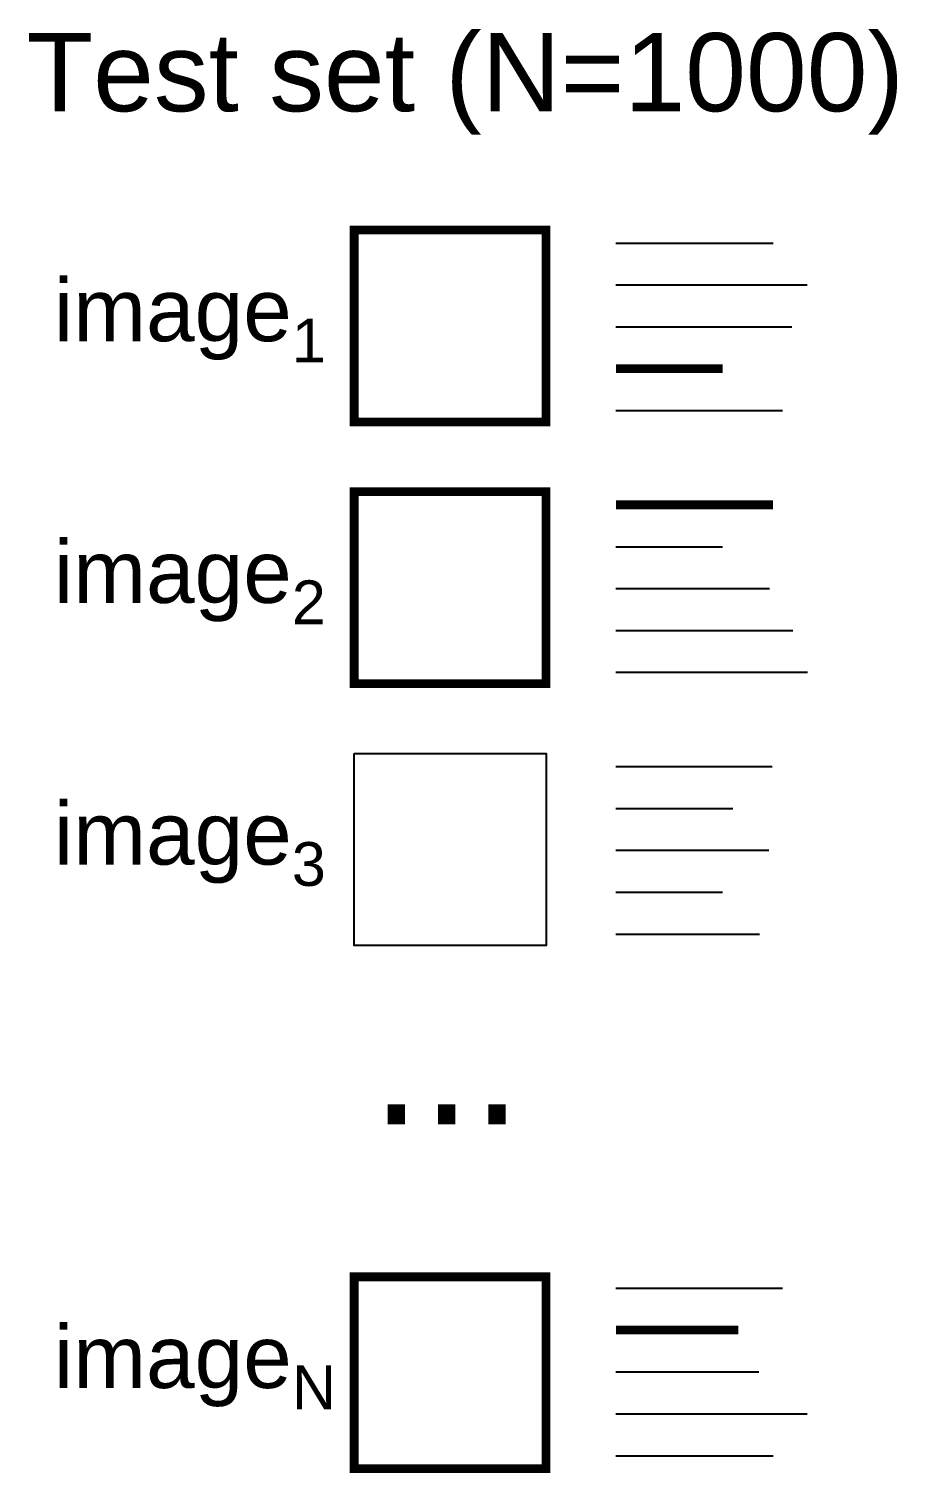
# Model space of a CAD drawing. Header units: inches. Extents: x 50 to 815, y -47 to 438.
# Drawn here: x 557.1 to 606.8, y 349 to 431.7 of the extents above; entities that cross this region are included whole.
import ezdxf

# ---------------------------------------------------------------- set-up
doc = ezdxf.new("R2010")
doc.units = ezdxf.units.IN
doc.header["$MEASUREMENT"] = 0
for name, color, linetype in [('general_borders', 7, 'Continuous'), ('text', 252, 'Continuous'), ('text_fill', 211, 'Continuous')]:
    doc.layers.add(name, color=color, linetype=linetype)
doc.styles.get("Standard").update_dxf_attribs({"font": 'arial.ttf'})

msp = doc.modelspace()

# ---------------------------------------------------------------- linework, layer by layer
at = {"layer": 'general_borders', "const_width": 0.5}
for points in [[(575.722, 420.21), (586.722, 420.21), (586.722, 409.21), (575.722, 409.21)], [(575.722, 405.21), (586.722, 405.21), (586.722, 394.21), (575.722, 394.21)], [(575.722, 360.21), (586.722, 360.21), (586.722, 349.21), (575.722, 349.21)]]:
    msp.add_lwpolyline(points, close=True, dxfattribs=at)
at = {"layer": 'general_borders'}
for points in [[(590.722, 419.46), (599.738, 419.46)], [(590.722, 417.06), (601.678, 417.06)], [(590.722, 414.66), (600.799, 414.66)], [(590.722, 409.86), (600.27, 409.86)], [(590.722, 402.06), (596.839, 402.06)], [(590.722, 399.66), (599.533, 399.66)], [(590.722, 397.26), (600.859, 397.26)], [(590.722, 394.86), (601.699, 394.86)], [(590.722, 389.46), (599.674, 389.46)], [(590.722, 387.06), (597.436, 387.06)], [(590.722, 384.66), (599.493, 384.66)], [(590.722, 382.26), (596.839, 382.26)], [(590.722, 379.86), (598.964, 379.86)], [(590.722, 359.56), (600.27, 359.56)], [(590.722, 354.76), (598.923, 354.76)], [(590.722, 352.36), (601.678, 352.36)], [(590.722, 349.96), (599.738, 349.96)]]:
    msp.add_lwpolyline(points, dxfattribs=at)
at = {"layer": 'general_borders', "const_width": 0.5}
for points in [[(590.722, 412.26), (596.839, 412.26)], [(590.722, 404.46), (599.738, 404.46)], [(590.722, 357.16), (597.736, 357.16)]]:
    msp.add_lwpolyline(points, dxfattribs=at)
at = {"layer": 'general_borders'}
msp.add_lwpolyline([(575.722, 390.21), (586.722, 390.21), (586.722, 379.21), (575.722, 379.21)], close=True, dxfattribs=at)

# ---------------------------------------------------------------- texts
at = {"layer": 'general_borders', "insert": (556.936, 431.501), "char_height": 4.48333, "attachment_point": 1}
msp.add_mtext_dynamic_manual_height_columns('\\A1;Test set (N=1000)', width=54.13723, gutter_width=22.417, heights=[0], dxfattribs=at)
at = {"layer": 'text', "char_height": 3.58667, "attachment_point": 1}
for s, insert in [('\\A1;image{\\H0.7x;\\S^ 1;}', (558.503, 417.424)), ('\\A1;image{\\H0.7x;\\S^ 2;}', (558.503, 402.424)), ('\\A1;image{\\H0.7x;\\S^ 3;}', (558.503, 387.424)), ('\\A1;image{\\H0.7x;\\S^ N;}', (558.503, 357.424))]:
    msp.add_mtext_dynamic_manual_height_columns(s, width=43.30979, gutter_width=17.933, heights=[0], dxfattribs=dict(at, insert=insert))
at = {"layer": 'text_fill', "color": 18, "true_color": 0x000000, "insert": (572.965, 376.381), "char_height": 7.43867, "attachment_point": 1}
msp.add_mtext_dynamic_manual_height_columns('\\A1;\\pxqc;...', width=16.1128, gutter_width=7.439, heights=[0], dxfattribs=at)

doc.saveas('drawing.dxf')
